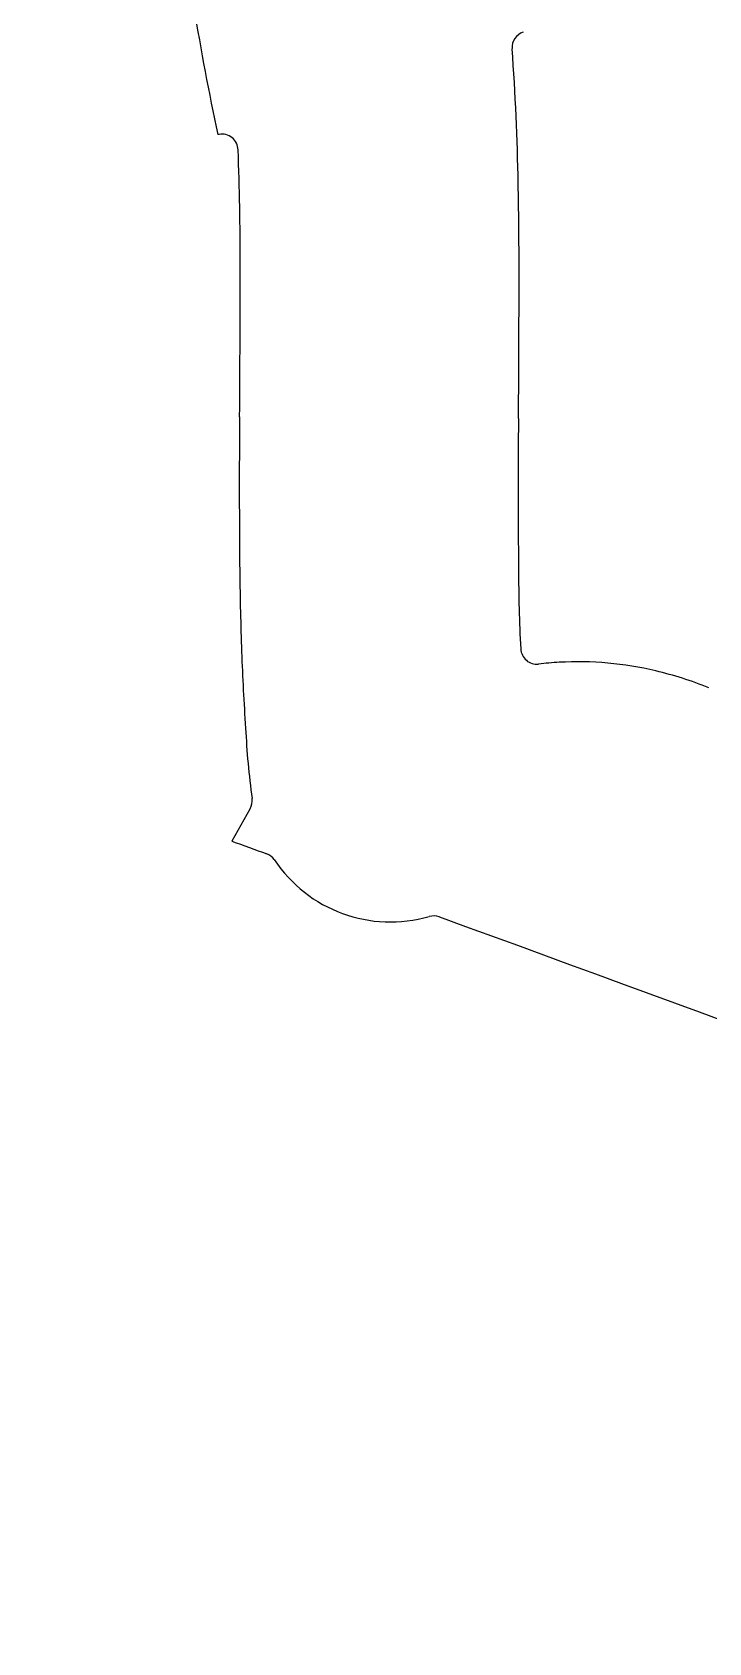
# Model space of a CAD drawing. Header units: millimetres. Extents: x -61 to 61, y -61 to 61.
# Drawn here: x -23.95 to -13.57, y 7.05 to 31.77 of the extents above; entities that cross this region are included whole.
import ezdxf

# ---------------------------------------------------------------- set-up
doc = ezdxf.new("R2010")
doc.units = ezdxf.units.MM
for name, color, linetype in [('CUT_INNER', 6, 'Continuous'), ('CUT_OUTER', 1, 'Continuous'), ('ENGRAVE', 7, 'Continuous')]:
    doc.layers.add(name, color=color, linetype=linetype)

msp = doc.modelspace()

# ---------------------------------------------------------------- linework, layer by layer
at = {"layer": 'CUT_INNER'}
for points in [[(-21.0815, 30.1979), (-21.0927, 30.1953), (-21.0995, 30.1941)], [(-20.8826, 19.3503), (-20.8801, 19.3554), (-20.6034, 19.848)], [(-9.3232, 15.1214), (-9.3287, 15.1231), (-9.7216, 15.2668), (-10.1202, 15.4126), (-10.5188, 15.5585), (-10.9174, 15.7043), (-11.3161, 15.8501), (-11.7147, 15.996), (-12.1133, 16.1418), (-12.5119, 16.2876), (-12.9106, 16.4335), (-13.3092, 16.5793), (-13.7078, 16.7251), (-14.9037, 17.1626), (-15.3023, 17.3085), (-15.7009, 17.4543), (-16.0995, 17.6001), (-16.4982, 17.746), (-16.8968, 17.8918), (-17.2954, 18.0376), (-17.694, 18.1835), (-17.7047, 18.1874)]]:
    msp.add_lwpolyline(points, dxfattribs=at)
for centre, radius, start, end in [((18.9843, 38.7691), 40.9907, 186.55417, 192.07507), ((-16.3356, 31.5283), 0.25, 108.54457, 183.56154), ((-51.4495, 28.9014), 34.962, 0.88234, 4.28335), ((-21.0381, 29.9517), 0.25, 1.80079, 100.01111), ((-63.2647, 28.3098), 42.5085, 359.86128, 2.22418), ((-75.208, 28.1816), 58.7299, 0.03187, 1.227646), ((-266.0299, 28.0002), 245.2737, 359.500089, 0.048275), ((-266.0779, 28.005), 249.5999, 359.502108, 0.048026), ((102.5537, 24.7798), 123.324, 179.498049, 180.602977), ((102.4034, 24.7836), 118.8955, 179.492827, 180.605676), ((6.4859, 23.5256), 22.9714, 179.99694, 183.05275), ((23.7305, 23.9317), 44.4963, 180.57901, 182.15978), ((9.5526, 23.2456), 30.3029, 181.87369, 184.0892), ((-16.2032, 22.3149), 0.25, 182.90281, 275.72273), ((-15.6409, 17.9446), 4.1564, 93.03805, 97.42855), ((-15.5738, 16.9386), 5.1645, 76.64611, 93.18945), ((-15.6717, 16.5244), 5.5902, 67.88554, 76.65056), ((-9.16, 21.6006), 11.5247, 182.56568, 187.95839), ((-20.8213, 19.9704), 0.25, 330.67536, 7.93881), ((130.451, 431.563), 439.1141, 249.840553, 249.914598), ((-20.4357, 18.9203), 0.25, 36.06381, 69.90525), ((-18.4505, 20.2482), 2.1386, 213.51142, 286.13526), ((-17.7906, 17.9526), 0.25, 69.90606, 105.20747)]:
    msp.add_arc(centre, radius, start, end, dxfattribs=at)
at = {"layer": 'CUT_OUTER'}
msp.add_circle((0, 0), 60.75, dxfattribs=at)
at = {"layer": 'ENGRAVE'}
msp.add_circle((0, 17.3597), 40.0734, dxfattribs=at)

doc.saveas('drawing.dxf')
